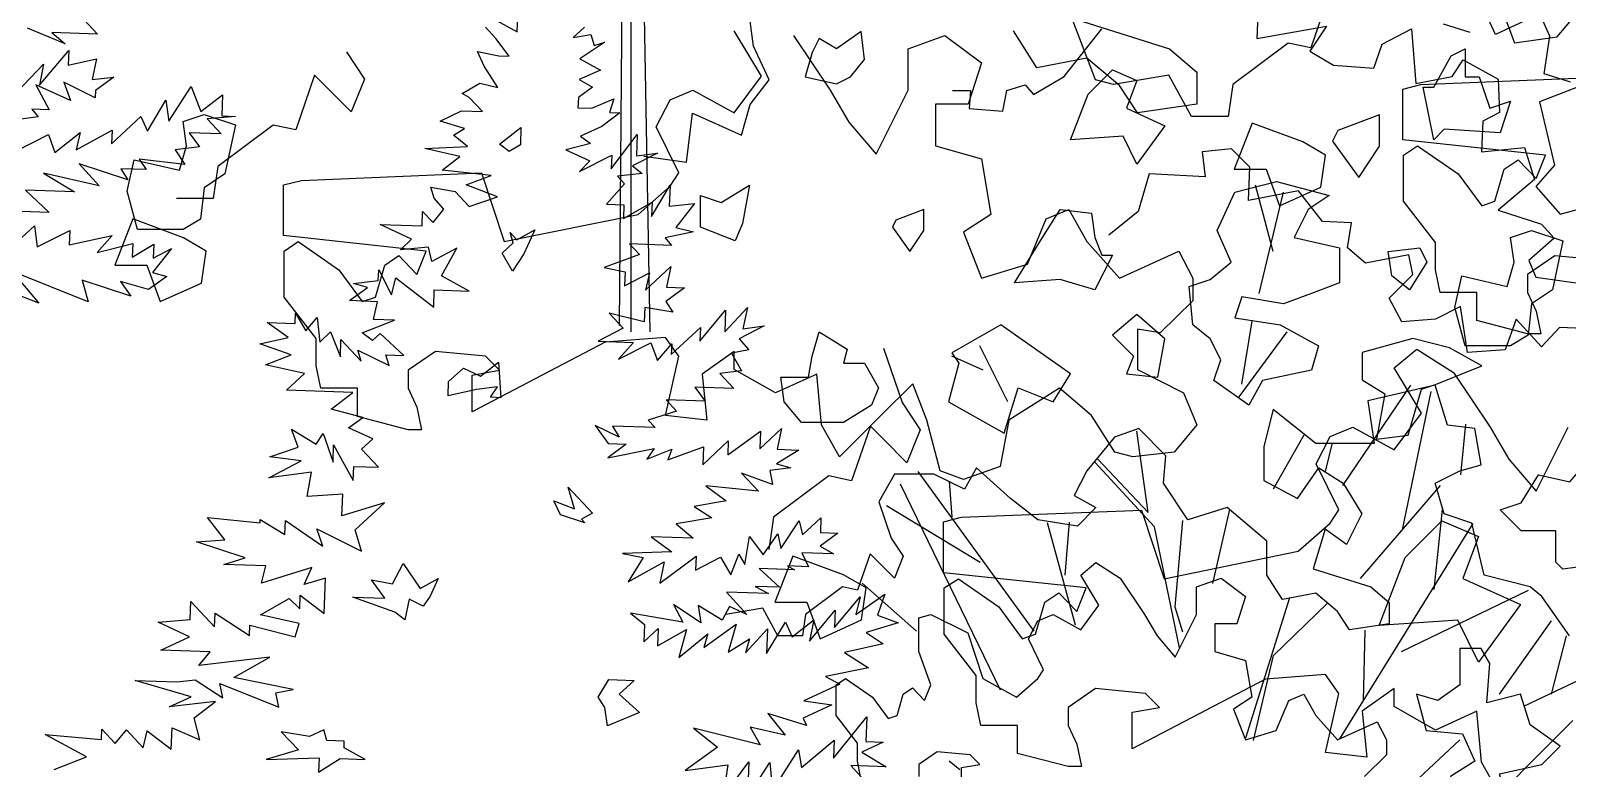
# Model space of a CAD drawing. Header units: inches. Extents: x -11 to 128, y 7 to 56.
# Drawn here: x 34.499 to 35.02, y 22.218 to 22.468 of the extents above; entities that cross this region are included whole.
import ezdxf

# ---------------------------------------------------------------- set-up
doc = ezdxf.new("R2010")
doc.units = ezdxf.units.IN
doc.header["$MEASUREMENT"] = 0
doc.layers.add('CAY', color=94, linetype='Continuous')
doc.layers.add('CAY-3', color=61, linetype='Continuous')
picture_1 = doc.add_image_def('image1.jpg', size_in_pixel=(1680, 1093))

# ---------------------------------------------------------------- blocks, each defined once
blk = doc.blocks.new('A$C76451831')
at = {"layer": 'CAY'}
for p, q in [((4335.6, 1126.7), (4331.3, 1159)), ((4901.2, 1154.7), (4910.7, 1129.1)), ((4942.9, 1133.8), (4956.7, 1149.9)), ((4347.4, 1101.2), (4335.6, 1126.7)), ((4910.7, 1129.1), (4942.9, 1133.8)), ((4984.6, 1105.9), (4929.6, 1084.7)), ((4333.2, 1082.7), (4347.4, 1101.2)), ((4326.6, 1059.5), (4333.2, 1082.7)), ((4929.6, 1084.7), (4941, 1036.7)), ((4284.9, 1039.1), (4289.6, 1076)), ((4289.6, 1076), (4326.6, 1059.5)), ((4252.7, 1043.4), (4284.9, 1039.1)), ((4941, 1036.7), (4926.8, 1020.6)), ((4728.3, 971.5), (4715.1, 1021.6)), ((4717.8, 939.8), (4736.3, 1016.3)), ((4926.8, 1020.6), (4945.3, 999.7)), ((4945.3, 999.7), (4961.8, 1004.1)), ((4704.6, 871.1), (4712.5, 918.7)), ((4701.9, 860.6), (4738.9, 910.7)), ((4527.8, 857.9), (4506.6, 900.2)), ((4509.3, 881.7), (4485.5, 892.2)), ((4781, 794.5), (4832.5, 870.4)), ((4850.9, 870.4), (4799.8, 858.6)), ((4826.2, 761), (4847.8, 865.6)), ((4860, 840.1), (4850.9, 870.4)), ((4728.3, 851.9), (4721.2, 824)), ((4760.5, 826.3), (4728.3, 851.9)), ((4799.8, 858.6), (4804.6, 826.3)), ((4626.9, 837.7), (4608.4, 831)), ((4647.3, 816.9), (4626.9, 837.7)), ((4880.8, 837.7), (4860, 840.1)), ((4870.1, 802.5), (4874.1, 840.9)), ((4885.5, 810.2), (4880.8, 837.7)), ((4608.4, 831), (4587.6, 805.5)), ((4634, 774), (4625.3, 835.7)), ((4728.6, 791.9), (4751.7, 832.8)), ((4804.6, 826.3), (4760.5, 826.3)), ((4768, 805.1), (4772.9, 825.9)), ((4595.8, 814.5), (4634, 774)), ((4645.4, 796.4), (4647.3, 816.9)), ((4721.2, 824), (4721.2, 798.4)), ((4442.1, 803.1), (4430.3, 782.3)), ((4472, 803.1), (4442.1, 803.1)), ((4547.7, 684.5), (4460.2, 805.1)), ((4495.2, 791.7), (4472, 803.1)), ((4504.2, 807.8), (4495.2, 791.7)), ((4529.8, 784.6), (4504.2, 807.8)), ((4587.6, 805.5), (4578.1, 787)), ((4638.7, 763.4), (4593.5, 812.2)), ((4746.8, 784.6), (4762.9, 807.8)), ((4762.9, 807.8), (4781.4, 796.4)), ((4850.9, 796.4), (4869.4, 805.5)), ((4869.4, 805.5), (4885.5, 810.2)), ((4522.3, 639.8), (4446.8, 795.6)), ((4485.8, 770.9), (4483.8, 797.9)), ((4663.8, 768.5), (4645.4, 796.4)), ((4721.2, 798.4), (4746.8, 784.6)), ((4781.4, 796.4), (4795.5, 773.2)), ((4794.3, 724.1), (4854.9, 794.5)), ((4857.6, 773.2), (4850.9, 796.4)), ((4430.3, 782.3), (4439.8, 754.7)), ((4507, 736.3), (4436.2, 779.1)), ((4550.6, 768.5), (4529.8, 784.6)), ((4578.1, 787), (4594.3, 777.9)), ((4580.5, 763.8), (4550.6, 768.5)), ((4571.1, 726.8), (4574.5, 766.9)), ((4594.3, 777.9), (4580.5, 763.8)), ((4659.9, 768.1), (4654, 702.8)), ((4693.7, 777.9), (4663.8, 768.5)), ((4682.7, 720.5), (4695.7, 776.4)), ((4723.6, 752.4), (4693.7, 777.9)), ((4795.5, 773.2), (4783.7, 750)), ((4850.1, 715.8), (4856.4, 776.4)), ((4878.5, 766.1), (4857.6, 773.2)), ((4579.1, 689), (4557.9, 766.3)), ((4657.5, 671.8), (4638.7, 763.4)), ((4767.6, 761.4), (4758.6, 731.5)), ((4783.7, 750), (4767.6, 761.4)), ((4778.7, 602.9), (4879.6, 765.8)), ((4887.9, 726.8), (4878.5, 766.1)), ((4439.8, 754.7), (4448.8, 741)), ((4723.6, 726.8), (4723.6, 752.4)), ((4423.7, 742.9), (4414.2, 715.4)), ((4430.3, 736.3), (4423.7, 742.9)), ((4442.1, 724.5), (4430.3, 736.3)), ((4448.8, 741), (4442.1, 724.5)), ((4458.8, 684.4), (4417.8, 720.8)), ((4735.4, 708.3), (4723.6, 726.8)), ((4758.6, 731.5), (4802.2, 717.8)), ((4922.5, 717.8), (4887.9, 726.8)), ((4402.8, 717.8), (4374.9, 696.9)), ((4414.2, 715.4), (4402.8, 717.8)), ((4707.6, 603.7), (4740.9, 709.9)), ((4760.5, 713.1), (4735.4, 708.3)), ((4777, 699.3), (4760.5, 713.1)), ((4802.2, 717.8), (4816, 706)), ((4825.4, 669), (4921.3, 715.4)), ((4931.5, 710.7), (4922.5, 717.8)), ((4952.3, 680.8), (4931.5, 710.7)), ((4342.7, 701.7), (4314.8, 696.9)), ((4354.1, 680.8), (4342.7, 701.7)), ((4374.9, 696.9), (4372.6, 680.8)), ((4654, 702.8), (4659.9, 684)), ((4728.7, 665.9), (4769.2, 705.2)), ((4786.1, 685.5), (4777, 699.3)), ((4816, 706), (4816, 689.9)), ((4816, 689.9), (4786.1, 685.5)), ((4796.7, 631.7), (4797.9, 685.1)), ((4899.3, 636.8), (4938.6, 692.2)), ((4372.6, 680.8), (4354.1, 680.8)), ((4938.6, 636.8), (4950, 680.8)), ((4713.4, 601.8), (4728.7, 665.9)), ((4917.8, 627.7), (4961.8, 648.6)), ((4834.4, 569.5), (4869.4, 602.2)), ((4491.5, 579.5), (4483.4, 586)), ((2147.3, 135.4), (2147.3, 419.7)), ((2138.3, 140.1), (2140.6, 408.3)), ((2161.5, 135.4), (2156.8, 405.9))]:
    blk.add_line(p, q, dxfattribs=at)
for points in [[(4953.2, 1099.5), (4933.2, 1105.8), (4937.4, 1134.3), (4930, 1151.2), (4896.3, 1135.4), (4884.7, 1160.7)], [(530, 749.3), (509.9, 755.6)], [(1686.3, 386.4), (1702.7, 401.7), (1707.7, 388.4), (1732.3, 403.4), (1731.9, 392.6), (1754, 415.8), (1753.4, 400), (1770, 420.7), (1769.7, 410.3), (1805.2, 427.6), (1777.4, 399.1), (1790.4, 396), (1769, 391.3), (1776.7, 377.8), (1750.1, 381.5), (1760.6, 370.2), (1733.8, 371.2), (1743.9, 360.4), (1709.5, 361.6), (1719.6, 353.1), (1691, 365)], [(1678.3, 311.9), (1703.2, 337.8), (1700, 322), (1722.2, 348), (1721.8, 337.1), (1743.2, 341.8), (1740, 326.1), (1756.3, 327.8), (1742.4, 317.8), (1742.2, 312.4), (1718.6, 324.1), (1723.6, 310.3), (1697.2, 322.1), (1707.5, 303.2), (1694.3, 303.7), (1699.1, 298), (1667.2, 293.7)], [(1682.3, 271.9), (1706.8, 284.6), (1711.8, 270.9), (1730.9, 286.1), (1727.7, 273), (1755, 287.9), (1754.6, 277.5), (1776.6, 298.1), (1781.7, 287), (1795.6, 310.5), (1797.8, 294.6), (1814.6, 320.8), (1822.1, 301.9), (1838.4, 314.5), (1837.8, 298.6), (1848.2, 298.3), (1826.8, 296.3), (1837.3, 285.1), (1813.3, 285.9), (1821.1, 275.2), (1802.5, 273.1), (1809.8, 262), (1775.5, 265.9), (1780.6, 258), (1761.6, 258.7), (1766.8, 250.4), (1730.1, 262.5), (1745.3, 245.7), (1703.1, 255.3), (1726.6, 241.3), (1689.5, 242.6), (1707.5, 225.7), (1664.9, 227.2)], [(1677, 197.7), (1696.2, 215.6), (1698.4, 199.7), (1722.9, 212), (1722.5, 201.1), (1754.9, 208.2), (1743.6, 195.4), (1770.5, 202.2), (1770.2, 191.8), (1786.4, 201.6), (1786, 191.2), (1799.9, 198.4), (1785.6, 180.3), (1796.4, 177.2), (1782.5, 167.3), (1761.4, 173.5), (1769.1, 162.3), (1732.4, 174.5), (1736.8, 158), (1679.2, 181.3), (1699.6, 157), (1654.9, 174.5)], [(3807.2, 579.8), (3831.5, 589.4), (3800.4, 606.4), (3842.9, 602.6), (3843.1, 610.3), (3853.2, 599.5), (3861.7, 609.7), (3874.4, 596.1), (3877.5, 609.1), (3895.6, 595.3), (3896.2, 611.2), (3917.2, 602.3), (3912.8, 618.8), (3929.1, 631.3), (3894, 627.1), (3910.6, 634.7), (3868.4, 647.1), (3900.1, 646), (3913.8, 647.7), (3934.6, 633.9), (3932.3, 644.8), (3976.9, 627), (3974.6, 637.9), (3987.8, 640.2), (3942.8, 649.4), (3970.1, 664.8), (3916.4, 658.5), (3924.9, 668.7), (3887.8, 670), (3909.5, 680.1), (3885.8, 691.3), (3909.9, 693.2), (3910.4, 706.8), (3928.3, 687.6), (3928.7, 698), (3954.8, 681.2), (3955.1, 688.9), (3989.2, 680), (3992.3, 690.3), (3963.1, 696.8), (3984.8, 709.2), (3992.7, 701.2), (3993, 711.6), (4011.1, 697.8), (4012.1, 724.6), (3996, 719.7), (4001.9, 732.6), (3963.9, 720.8), (3967.1, 733.8), (3935.4, 734.9), (3951.4, 739.8), (3914.7, 752), (3936, 753.5), (3923, 770.3), (3962.8, 766.2), (3962.9, 768.9), (3981.5, 757.4), (3981.9, 768.2), (4010.2, 748.6), (4005.7, 761.9), (4039.5, 744.9), (4034.6, 760.9), (4056.7, 781.5), (4024.6, 771.7), (4025.2, 788), (3998.4, 786.2), (4001.7, 804.7), (3969.4, 800.4), (3993.9, 813.1), (3970, 816.2), (3991.5, 823.6), (3986.5, 837), (4005.2, 825.9), (4010.4, 833.9), (4017.9, 812.3), (4018.3, 825.4), (4033.2, 798.2), (4033.6, 809), (4052.2, 808.4), (4039.5, 822), (4047.9, 829.8), (4029.6, 838.2), (4040.3, 846), (4016.5, 852.2), (4032.8, 864.8), (3982.6, 866.6), (3996.2, 879.2), (3966.9, 885.7), (3986.2, 893.2), (3962.5, 901.7), (3984, 906.4), (3968.1, 917.8), (3989.3, 917.1), (3989.6, 924.8), (3997.3, 911.4), (4005.8, 921.5), (4007.9, 902.9), (4015.9, 910.7), (4023.4, 891.9), (4023.8, 905), (4039.1, 888.6), (4036.7, 896.9), (4060.3, 885.2), (4057.8, 893.4), (4071.4, 892.9), (4053.4, 909.4), (4047.8, 904.2), (4039.8, 909.9), (4064.2, 919.5), (4048.4, 920), (4051.5, 933.5), (4030.3, 934.3), (4043.8, 944.2), (4033.4, 947.3), (4052.1, 949.4), (4052.4, 957.5), (4062.1, 938.6), (4065.3, 951.6), (4094, 929.3), (4094.4, 942.4), (4120.7, 941.5), (4099.8, 953.1), (4111.4, 974), (4092.5, 963.8), (4090.1, 974.8), (4068.8, 972.8), (4077.2, 980.7), (4053.6, 991.9), (4085.3, 990.8), (4085.6, 1001.7), (4093.5, 993.3), (4101.6, 1003.4), (4094.2, 1011.8), (4091.7, 1020.1), (4110.2, 1016.7), (4120.7, 1005.5), (4142.2, 1012.9), (4118.5, 1021.8), (4137.3, 1028.9), (4100.3, 1032.9), (4113.8, 1043.3), (4087.3, 1049.2), (4119.5, 1050.8), (4109, 1059.4), (4117.3, 1064.5), (4098.9, 1070.1), (4115, 1077.7), (4130.9, 1077.2), (4120.8, 1088), (4115.5, 1090.9), (4128.9, 1098.6), (4142.4, 1095.4), (4132.1, 1111.6), (4127, 1122.6), (4143.2, 1119.4), (4150.9, 1119.1), (4141, 1132.6), (4133.1, 1141)], [(4141.4, 1146.2), (4157, 1137.5), (4157.5, 1150.6)], [(4207.9, 1141.1), (4199.4, 1133.3), (4212.7, 1135.5), (4215.1, 1127.3), (4223.3, 1129.7), (4204.3, 1117.2), (4219.9, 1108.5), (4203.8, 1101.4), (4214, 1095.6), (4203.3, 1087.8), (4203, 1080.1), (4213.4, 1079.7), (4230, 1086.9), (4226.9, 1076.5), (4234.6, 1076.3), (4221.1, 1065.9), (4205, 1058.7), (4212.5, 1053), (4193.8, 1048.2), (4212, 1039.9), (4204.1, 1032), (4228.5, 1044.3), (4228.1, 1033.9), (4247.6, 1060), (4247.1, 1043.7), (4263, 1045.8), (4244.1, 1036.1), (4251.6, 1030.3), (4232.9, 1028.3), (4238.2, 1022.7), (4224.5, 1007.3), (4237.6, 1006.8), (4237.3, 996.4), (4259, 1008.8), (4258.6, 997.9), (4272.6, 1021.5), (4272, 1005.6), (4291.1, 1007.7), (4276.9, 989.6), (4290.4, 986.4), (4268.9, 981.7), (4273.7, 976.1), (4242, 977.2), (4249.5, 969.2), (4222.8, 959.3), (4238.6, 956), (4238.2, 945.6), (4257.1, 955.4), (4254, 942.3), (4273.2, 960.2), (4269.9, 944.5), (4283.5, 944), (4269.5, 933.6), (4274.7, 925.7), (4253.5, 929.2), (4253.1, 918.3), (4226.6, 924.7), (4237.1, 913.4), (4218.2, 903.7), (4244.9, 902.7), (4233.5, 890), (4258, 902.3), (4263, 889), (4273.8, 901.7), (4273.5, 893.6), (4295.6, 914.1), (4295.2, 903.7), (4314.6, 927.1), (4314, 910.8), (4331, 929.2), (4327.7, 913), (4343.6, 915.2), (4324.7, 905.4), (4332.1, 897), (4318.9, 894.7), (4326.6, 881.3), (4310.2, 879.2), (4320.7, 867.9), (4291.3, 868.9), (4299.1, 858.2), (4269.6, 859.3), (4277.5, 850.8), (4256, 843.9), (4261.2, 838.3), (4229.1, 839.4), (4234.2, 831), (4215.9, 839.8), (4225.9, 826.3), (4239.5, 825.9), (4225.5, 815.5), (4260.6, 822.4), (4254.9, 814.4), (4273.8, 821.9), (4270.8, 813.9), (4297.8, 823.8), (4297.4, 810.2), (4316.6, 828.2), (4316.2, 817.7), (4340.9, 835.5), (4340.4, 822.3), (4356.8, 837.6), (4353.5, 821.9), (4369.8, 821.3), (4353.1, 811), (4363.9, 807.9), (4348, 805.8), (4349.9, 795.3), (4326.6, 803.8), (4339.3, 790.2), (4299.5, 794.3), (4315, 782.9), (4290.8, 778.7), (4304.1, 770.1), (4277.2, 765.6), (4290, 754.7), (4258.3, 755.8), (4273.8, 744.4), (4236.6, 743), (4252.3, 740.2), (4240.8, 721.6), (4268.1, 736.9), (4264.8, 720.7), (4292.2, 741.1), (4291.9, 730.6), (4310.8, 740.4), (4318.5, 727), (4324.5, 742.7), (4329.2, 734.8), (4332.6, 756), (4343, 742), (4354, 757.9), (4356.3, 747), (4370.2, 767.8), (4372.6, 757.3), (4386.6, 770), (4386.2, 759.1), (4399.3, 758.6), (4385.9, 748.7), (4396.1, 742.9), (4372.1, 743.7), (4377.2, 733.1), (4361.3, 733.7), (4366.6, 730.8), (4339.9, 731.7), (4355.3, 717.6), (4336.8, 718.2), (4347, 712.9), (4315.3, 714), (4330.6, 697.1), (4317.6, 703), (4311.9, 692.8), (4293.7, 703.8), (4295.9, 690.6), (4275.1, 704.5), (4282.3, 691.1), (4242.7, 697.9), (4253.3, 689.4), (4252.8, 676.3), (4263.6, 686.3), (4263.1, 673.2), (4284.9, 685.6), (4279.1, 664.5), (4301.1, 682.3), (4298, 672), (4322.6, 689.7), (4316.4, 668.6), (4332.6, 678.5), (4329.6, 668.1), (4346.1, 686.1), (4345.4, 667.6), (4359.8, 691.1), (4364.9, 680), (4381.2, 693.1), (4377.9, 676.9), (4397.3, 700.2), (4396.8, 687.1), (4416.2, 710.4), (4413, 696.9), (4434.9, 712.5), (4429.3, 696.4), (4445, 690.8), (4420.7, 683.5), (4433.6, 674.9), (4404.3, 668.2), (4422.5, 656.7), (4390.1, 650.1), (4400.8, 644.3), (4373.6, 631.7), (4394.8, 628.7), (4373.2, 618.6), (4375.7, 613), (4346.5, 622.2), (4359.6, 605.9), (4333, 611.8), (4340.7, 598.4), (4290.4, 611), (4308.5, 596.8), (4283.9, 579.1), (4316.2, 583.4), (4312.6, 559.5), (4332.1, 585.5), (4331.2, 558.8), (4348, 585), (4349.9, 563.6), (4369.6, 594.7), (4371.9, 581.4), (4396.6, 601.9), (4396.1, 588.3), (4421.2, 619.6), (4420.6, 601), (4433.7, 600.6), (4417.6, 593), (4435.8, 581.9), (4409.1, 582.8), (4416.9, 574.4)], [(4416.6, 574.6), (4414.2, 586), (4414.2, 599.8), (4398.1, 620.6), (4398.1, 643.8), (4405.2, 648.6), (4425.6, 634.4), (4437.4, 618.3), (4444.1, 620.6), (4448.8, 636.8), (4455.9, 641.5), (4464.9, 632), (4469.6, 643.8), (4460.6, 669), (4460.6, 694.6), (4469.6, 696.9), (4497.6, 683.2), (4509, 648.6), (4534.5, 634.4), (4550.6, 648.6), (4554.9, 655.2), (4543.5, 678.5), (4550.6, 692.2), (4562, 696.9), (4582.9, 685.5), (4596.6, 704), (4582.9, 726.8), (4594.3, 736.3), (4612.7, 724.5), (4631.2, 696.9), (4640.6, 680.8), (4654.4, 664.7), (4670.5, 696.9), (4670.5, 717.8), (4689, 724.5), (4707.5, 710.7), (4700.8, 689.9), (4684.3, 689.9), (4684.3, 669), (4707.5, 662.3), (4712.2, 634.4), (4698.4, 625.4), (4707.5, 602.2), (4730.7, 609.2), (4740.1, 632), (4751.5, 636.8), (4760.5, 620.6), (4777, 602.2), (4806.9, 615.9), (4814, 602.2), (4814, 590.8), (4797.5, 574.6)], [(4492.8, 562.8), (4492.8, 581.3), (4506.6, 583.7), (4499.5, 590.8), (4474.4, 593.1), (4460.6, 583.7), (4460.6, 574.6)]]:
    blk.add_lwpolyline(points, dxfattribs=at)
for points in [[(4419.5, 1116.7), (4416.9, 1137.8), (4398.4, 1124.6), (4385.2, 1132.5), (4380, 1122), (4374.7, 1103.5), (4398.4, 1098.2), (4409, 1103.5)], [(4862.9, 1119.3), (4873.5, 1124.6), (4873.5, 1103.5), (4884.1, 1103.5), (4892, 1079.7), (4907.8, 1085), (4899.9, 1061.2), (4857.7, 1063.9), (4849.7, 1055.9), (4841.8, 1095.6), (4849.7, 1095.6)], [(4588.5, 1090.3), (4606.9, 1108.8), (4625.4, 1100.8), (4617.5, 1079.7), (4646.5, 1066.5), (4625.4, 1037.5), (4614.9, 1058.6), (4575.3, 1055.9)], [(3862.3, 1017), (3867.6, 1040.8), (3901.9, 1032.9), (3907.2, 1051.4), (3904.5, 1069.8), (3920.4, 1075.1), (3944.1, 1067.2), (3936.2, 1030.2), (3920.4, 1019.7), (3917.7, 995.9), (3904.5, 988), (3870.2, 988)], [(4143.6, 1052.7), (4159.9, 1065.3), (4159.5, 1052.2), (4151.1, 1047)], [(4709.9, 855.3), (4683.5, 873.8), (4688.8, 889.6), (4680.8, 905.5), (4667.6, 916), (4665, 945.1), (4680.8, 950.3), (4696.7, 963.5), (4686.1, 987.3), (4699.3, 1016.3), (4731, 1024.3), (4770.6, 1013.7), (4754.7, 1003.1), (4744.2, 982), (4778.5, 974.1), (4778.5, 947.7), (4757.4, 939.8), (4736.3, 931.9), (4704.6, 937.1), (4699.3, 921.3), (4733.6, 916), (4762.7, 900.2), (4757.4, 881.7), (4720.4, 873.8)], [(4295.5, 989.9), (4295.5, 1013.7), (4311.3, 1008.4), (4332.5, 1021.6), (4327.2, 992.6), (4321.9, 979.4)], [(4443.3, 995.2), (4440.7, 989.9), (4453.9, 971.5), (4464.4, 987.3), (4464.4, 1003.1)], [(4554.1, 982), (4567.3, 1003.1), (4591.1, 1000.5), (4593.7, 982), (4599, 968.8), (4606.9, 968.8), (4593.7, 942.4), (4567.3, 950.3), (4533, 947.7)], [(4145.7, 970.1), (4154.1, 978), (4151.7, 985.8), (4156.9, 980.2), (4170.4, 987.9), (4162, 969.6), (4153.4, 956.7)], [(4865.6, 929.2), (4870.9, 953), (4905.2, 945.1), (4910.4, 963.5), (4907.8, 982), (4923.6, 987.3), (4947.4, 979.4), (4939.5, 942.4), (4923.6, 931.9), (4921, 908.1), (4907.8, 900.2), (4873.5, 900.2)], [(4818.1, 953), (4815.4, 971.5), (4839.2, 974.1), (4844.5, 963.5), (4831.3, 942.4)], [(4641.2, 876.4), (4646.5, 905.5), (4625.4, 923.9), (4606.9, 908.1), (4622.8, 892.2), (4617.5, 879)], [(4403.7, 887), (4419.5, 887), (4430.1, 868.5), (4424.8, 855.3), (4403.7, 842.1), (4372, 842.1), (4358.8, 857.9), (4356.2, 876.4), (4377.3, 876.4), (4380, 892.2), (4385.2, 910.7), (4406.4, 897.5)], [(4562.1, 857.9), (4575.3, 879), (4522.5, 916), (4485.5, 894.9), (4490.8, 887), (4482.9, 857.9), (4525.1, 834.2), (4535.7, 868.5)], [(4144.6, 860.9), (4136.9, 861.2), (4142.2, 869.2), (4126.3, 867), (4104.8, 862.3), (4105.2, 873.2), (4116.4, 883.2), (4129.3, 877.3), (4142.8, 887.7)], [(4915.7, 781.4), (4928.9, 802.5), (4952.7, 797.2), (4965.9, 813), (4971.2, 778.7), (4992.3, 778.7), (4987, 755), (4963.2, 760.2), (4965.9, 733.8), (4947.4, 731.2), (4942.1, 736.5), (4942.1, 760.2), (4915.7, 760.2), (4899.9, 776.1)], [(4208.2, 766.2), (4189.8, 772.3), (4184.7, 782.9), (4200.4, 776.9), (4195.5, 793.4), (4213.9, 773.7), (4205.6, 769)], [(4064.6, 698.7), (4032.9, 710.2), (4056.9, 709.4), (4046.9, 723.3), (4062.7, 720.1), (4070.9, 735.6), (4083.8, 716.6), (4097.3, 724.3), (4091.3, 710.9), (4086.1, 703.4), (4075.4, 708.7), (4072.1, 693)], [(4892.2, 660), (4885.5, 671.4), (4869.4, 671.4), (4869.4, 643.8), (4852.9, 632), (4836.8, 636.8), (4843.9, 609.2), (4871.4, 606.9), (4880.8, 586), (4862.3, 574.6), (4862.3, 553.8), (4871.4, 544.4), (4894.6, 533), (4906.4, 551.4), (4899.3, 576.6), (4931.5, 583.7), (4945.3, 597.4), (4922.5, 613.6), (4915.4, 636.8), (4889.8, 630.1)], [(4223.4, 626.6), (4218.2, 634.5), (4226.4, 647.8), (4245.4, 647.1), (4234.2, 636.7), (4249.6, 623), (4225.2, 612.9)], [(4013.2, 601.7), (4010.8, 609.9), (4000.2, 604.8), (3978.6, 608.3), (3991.7, 594.7), (3967.4, 587.4), (4007.3, 588.7), (4006.9, 577.9), (4023.2, 588.2), (4042.2, 587.5), (4026.2, 596.2), (4026.3, 601.2)], [(1809, 206.5), (1770.6, 220.7), (1757.1, 185.9), (1781.3, 185.9), (1791.3, 158.2), (1822.5, 172.3), (1826.1, 196.5)]]:
    blk.add_lwpolyline(points, close=True, dxfattribs=at)
at = {"layer": 'CAY-3'}
for p, q in [((86.7, 510.8), (100.8, 469.5)), ((472.7, 495.7), (489.8, 509.9)), ((489.8, 509.9), (517.5, 492.2)), ((493.3, 461.5), (472.7, 495.7)), ((517.5, 492.2), (545.2, 450.9)), ((100.8, 469.5), (114.4, 448.9)), ((472.7, 433.8), (493.3, 461.5)), ((76.8, 451.7), (62.5, 410.5)), ((86.7, 441.8), (76.8, 451.7)), ((104.4, 424.1), (86.7, 441.8)), ((114.4, 448.9), (104.4, 424.1)), ((413.7, 423.2), (424.3, 443.8)), ((424.3, 443.8), (441.4, 450.9)), ((441.4, 450.9), (472.7, 433.8)), ((545.2, 450.9), (559.3, 426.7)), ((580, 402.5), (604.1, 450.9)), ((430.8, 388.4), (413.7, 423.2)), ((559.3, 426.7), (580, 402.5)), ((45.4, 414.1), (3.5, 382.8)), ((62.5, 410.5), (45.4, 414.1)), ((145.6, 382.8), (281.8, 388.3)), ((281.8, 388.3), (298.9, 336.4)), ((424.3, 378.3), (430.8, 388.4)), ((2675.1, 391.3), (2660.8, 350.1)), ((3.5, 382.8), (0, 358.6)), ((132.1, 379.3), (145.6, 382.8)), ((132.1, 340.9), (132.1, 379.3)), ((400.1, 357.1), (424.3, 378.3)), ((2245.7, 328.6), (2225, 362.9)), ((2453.8, 335.1), (2436.1, 362.9)), ((2498.1, 326), (2481, 370.8)), ((2488.6, 369.9), (2554, 349.3)), ((298.9, 336.4), (400.1, 357.1)), ((2269.8, 359.3), (2297.6, 318)), ((2356.5, 349.3), (2384.2, 359.3)), ((2356.5, 318), (2356.5, 349.3)), ((2384.2, 359.3), (2411.9, 338.7)), ((2554, 349.3), (2574.7, 331.6)), ((2643.7, 353.7), (2601.9, 322.4)), ((2660.8, 350.1), (2643.7, 353.7)), ((240, 329.4), (132.1, 340.9)), ((1932.1, 347.2), (1945.6, 326.5)), ((2411.9, 338.7), (2401.9, 307.4)), ((2491.5, 342.2), (2453.8, 335.1)), ((2516.3, 321.6), (2491.5, 342.2)), ((132.7, 329.4), (143.3, 336.4)), ((132.7, 294.5), (132.7, 329.4)), ((143.3, 336.4), (173.9, 315.2)), ((208.7, 318.7), (219.3, 325.8)), ((219.3, 325.8), (232.9, 311.7)), ((232.9, 311.7), (240, 329.4)), ((1908, 329.4), (1893.8, 288.2)), ((1917.9, 319.4), (1908, 329.4)), ((1945.6, 326.5), (1935.6, 301.8)), ((2225, 300.9), (2245.7, 328.6)), ((2511.7, 322.4), (2498.1, 326)), ((2553.5, 329.5), (2511.7, 322.4)), ((2570.6, 298.2), (2553.5, 329.5)), ((2574.7, 331.6), (2574.7, 307.4)), ((2744, 322.4), (2880.2, 328)), ((173.9, 315.2), (191.6, 291)), ((201.6, 294.5), (208.7, 318.7)), ((1935.6, 301.8), (1917.9, 319.4)), ((2176.7, 310.9), (2193.8, 318)), ((2193.8, 318), (2225, 300.9)), ((2297.6, 318), (2311.7, 293.8)), ((2332.3, 269.7), (2356.5, 318)), ((2529.9, 300.9), (2516.3, 321.6)), ((2601.9, 322.4), (2598.3, 298.2)), ((2730.4, 318.9), (2744, 322.4)), ((2730.4, 280.5), (2730.4, 318.9)), ((2166.1, 290.3), (2176.7, 310.9)), ((2377.2, 307.4), (2377.2, 276.1)), ((2401.9, 307.4), (2377.2, 307.4)), ((2574.7, 307.4), (2529.9, 300.9)), ((156.8, 263.3), (132.7, 294.5)), ((191.6, 291), (201.6, 294.5)), ((1876.7, 291.7), (1834.8, 260.5)), ((1893.8, 288.2), (1876.7, 291.7)), ((2311.7, 293.8), (2332.3, 269.7)), ((2598.3, 298.2), (2570.6, 298.2)), ((2183.2, 255.5), (2166.1, 290.3)), ((2838.3, 269), (2730.4, 280.5)), ((2377.2, 276.1), (2411.9, 266.1)), ((2731, 269), (2741.6, 276)), ((2731, 234.2), (2731, 269)), ((2741.6, 276), (2772.3, 254.8)), ((2831.2, 251.3), (2838.3, 269)), ((156.8, 242.6), (156.8, 263.3)), ((375.4, 260.4), (274.7, 207.8)), ((420.8, 263.9), (375.4, 260.4)), ((430.8, 249.7), (420.8, 263.9)), ((1834.8, 260.5), (1831.3, 236.3)), ((1898, 249.9), (2034.2, 255.5)), ((2034.2, 255.5), (2051.3, 203.6)), ((2176.7, 245.5), (2183.2, 255.5)), ((2411.9, 266.1), (2419, 224.2)), ((2800, 234.2), (2807.1, 258.3)), ((2807.1, 258.3), (2817.7, 265.4)), ((2817.7, 265.4), (2831.2, 251.3)), ((247, 253.3), (226.4, 239.1)), ((284.8, 249.7), (247, 253.3)), ((295.4, 239.1), (284.8, 249.7)), ((420.8, 204.9), (430.8, 249.7)), ((472.7, 253.3), (448.5, 236.2)), ((472.7, 239.7), (472.7, 253.3)), ((1884.4, 246.4), (1898, 249.9)), ((1884.4, 208.1), (1884.4, 246.4)), ((2152.5, 224.2), (2176.7, 245.5)), ((2772.3, 254.8), (2790, 230.6)), ((160.4, 225.5), (156.8, 242.6)), ((226.4, 239.1), (226.4, 225.5)), ((274.7, 235.6), (295.4, 239.1)), ((274.7, 207.8), (274.7, 235.6)), ((448.5, 236.2), (452, 201.4)), ((503.9, 222), (472.7, 239.7)), ((535.2, 236.2), (503.9, 222)), ((538.7, 197.8), (535.2, 236.2)), ((1831.3, 236.3), (1803.5, 236.3)), ((2755.2, 202.9), (2731, 234.2)), ((2790, 230.6), (2800, 234.2)), ((188.1, 225.5), (160.4, 225.5)), ((188.1, 204.3), (188.1, 225.5)), ((226.4, 225.5), (232.9, 211.4)), ((607.7, 229.1), (583.5, 204.9)), ((2051.3, 203.6), (2152.5, 224.2)), ((2419, 224.2), (2398.4, 210.7)), ((2446.7, 186.5), (2460.9, 220.7)), ((2460.9, 220.7), (2478, 227.8)), ((2478, 227.8), (2491.5, 203.6)), ((232.9, 211.4), (236.4, 194.3)), ((2398.4, 210.7), (2411.9, 175.9)), ((226.4, 194.3), (188.1, 204.3)), ((452, 201.4), (420.8, 204.9)), ((552.3, 173.6), (538.7, 197.8)), ((583.5, 204.9), (552.3, 173.6)), ((1992.3, 196.5), (1884.4, 208.1)), ((1885, 196.5), (1895.6, 203.6)), ((1895.6, 203.6), (1926.3, 182.3)), ((2491.5, 203.6), (2516.3, 175.9)), ((2755.2, 182.3), (2755.2, 202.9)), ((236.4, 194.3), (226.4, 194.3)), ((1885, 161.7), (1885, 196.5)), ((1954, 161.7), (1961.1, 185.9)), ((1961.1, 185.9), (1971.7, 193)), ((1971.7, 193), (1985.3, 178.8)), ((1985.3, 178.8), (1992.3, 196.5)), ((2411.9, 175.9), (2446.7, 186.5)), ((2516.3, 175.9), (2561.1, 196.5)), ((2561.1, 196.5), (2571.7, 175.9)), ((2845.4, 192.9), (2824.7, 178.7)), ((2883.1, 189.3), (2845.4, 192.9)), ((1926.3, 182.3), (1944, 158.2)), ((2571.7, 175.9), (2571.7, 158.8)), ((2758.7, 165.1), (2755.2, 182.3)), ((2824.7, 178.7), (2824.7, 165.1)), ((2786.4, 165.1), (2758.7, 165.1)), ((2786.4, 143.9), (2786.4, 165.1)), ((2824.7, 165.1), (2831.2, 151)), ((1909.2, 130.4), (1885, 161.7)), ((1944, 158.2), (1954, 161.7)), ((2571.7, 158.8), (2547, 134.6)), ((2831.2, 151), (2834.8, 133.9)), ((2824.7, 133.9), (2786.4, 143.9)), ((1909.2, 109.8), (1909.2, 130.4)), ((2173.1, 131), (2127.7, 127.5)), ((2183.2, 116.9), (2173.1, 131)), ((2529.9, 137.5), (2529.9, 106.9)), ((2547, 134.6), (2529.9, 137.5)), ((2834.8, 133.9), (2824.7, 133.9)), ((1999.4, 120.4), (1978.8, 106.3)), ((2037.1, 116.9), (1999.4, 120.4)), ((2127.7, 127.5), (2027.1, 75)), ((2047.8, 106.3), (2037.1, 116.9)), ((2173.1, 72.1), (2183.2, 116.9)), ((2225, 120.4), (2200.9, 103.3)), ((2225, 106.9), (2225, 120.4)), ((1912.7, 92.7), (1909.2, 109.8)), ((1978.8, 106.3), (1978.8, 92.7)), ((2027.1, 102.7), (2047.8, 106.3)), ((2256.3, 89.2), (2225, 106.9)), ((2529.9, 106.9), (2564.7, 89.2)), ((2027.1, 75), (2027.1, 102.7)), ((2200.9, 103.3), (2204.4, 68.5)), ((2287.5, 103.3), (2256.3, 89.2)), ((2291.1, 65), (2287.5, 103.3)), ((2360.1, 96.2), (2335.9, 72.1)), ((2370.7, 68.5), (2360.1, 96.2)), ((1940.4, 92.7), (1912.7, 92.7)), ((1940.4, 71.5), (1940.4, 92.7)), ((1978.8, 92.7), (1985.3, 78.5)), ((2470.9, 92.7), (2432.6, 68.5)), ((2495.1, 72.1), (2470.9, 92.7)), ((2564.7, 89.2), (2574.7, 65)), ((1978.8, 61.4), (1940.4, 71.5)), ((1985.3, 78.5), (1988.8, 61.4)), ((2204.4, 68.5), (2173.1, 72.1)), ((2335.9, 72.1), (2304.6, 40.8)), ((2512.8, 44.3), (2495.1, 72.1)), ((1988.8, 61.4), (1978.8, 61.4)), ((2304.6, 40.8), (2291.1, 65)), ((2380.7, 30.2), (2370.7, 68.5)), ((2432.6, 68.5), (2426.1, 33.7)), ((2574.7, 65), (2557.6, 44.3)), ((2526.3, 40.8), (2512.8, 44.3)), ((2557.6, 44.3), (2526.3, 40.8)), ((2398.4, 23.7), (2380.7, 30.2)), ((2426.1, 33.7), (2398.4, 23.7))]:
    blk.add_line(p, q, dxfattribs=at)
for points in [[(138.9, 705.6), (152.6, 705.6), (151.5, 691.9), (176.9, 689.8), (180, 705.6), (193.7, 709.9), (200.1, 702.5), (223.3, 716.2), (251.7, 752)], [(370.9, 792.1), (368.8, 744.7), (421.5, 754.2), (408.9, 735.2), (426.8, 724.6), (457.4, 722.5), (463.7, 740.4), (485.9, 752), (489, 710.9), (516.5, 716.2), (524.9, 728.8), (551.3, 714.1), (552.3, 688.8), (539.7, 682.4), (538.6, 659.2), (571.3, 662.4), (578.7, 638.1), (551.3, 614.9), (584, 604.4), (593.5, 593.8), (574.5, 577), (579.7, 564.3), (610.3, 560.1)], [(621.9, 525.3), (597.7, 526.3), (584, 511.6), (565, 532.7), (556.5, 509.5), (528.1, 507.4), (522.8, 542.2), (503.8, 532.7), (478.5, 530.6), (469, 548.5), (486.9, 566.4), (483.8, 581.2), (451.1, 574.9), (437.4, 586.5), (440.5, 605.4), (418.4, 606.5), (400.5, 629.7), (362.5, 622.3), (363.5, 647.6), (349.8, 661.3), (327.7, 659.2), (329.8, 640.3), (287.6, 642.4), (279.2, 613.9), (257, 596)]]:
    blk.add_lwpolyline(points, dxfattribs=at)
for points in [[(430.1, 675.3), (426.1, 667.3), (445.9, 639.6), (461.7, 663.4), (461.7, 687.1)], [(481.1, 352.5), (508.8, 380.2), (536.5, 368.3), (524.6, 336.6), (568.2, 316.8), (536.5, 273.3), (520.7, 305), (461.3, 301)], [(56.6, 339.4), (18.3, 353.5), (4.7, 318.7), (28.9, 318.7), (38.9, 291), (70.2, 305.2), (73.7, 329.4)], [(2654.9, 279), (2616.6, 293.2), (2603, 258.3), (2627.2, 258.3), (2637.2, 230.6), (2668.5, 244.8), (2672, 269)], [(2765.8, 123.3), (2738.1, 130.3), (2699.7, 119.7), (2699.7, 99.1), (2716.8, 88.5), (2710.4, 54.3), (2734.5, 57.2), (2744.6, 92), (2755.2, 95.5), (2790, 109.7)]]:
    blk.add_lwpolyline(points, close=True, dxfattribs=at)

msp = doc.modelspace()

# ---------------------------------------------------------------- block references
at = {"layer": 'CAY', "xscale": 0.0004489089019145984, "yscale": 0.0004489089019145984, "zscale": 0.0004489089019145984}
for p in [(33.73839, 22.30535), (34.74897, 22.13133), (32.7975, 21.9573)]:
    msp.add_blockref('A$C76451831', p, dxfattribs=at)

# ---------------------------------------------------------------- pictures from other files: only their frames are drawn
image = msp.add_image(picture_1, insert=(12.49661, 7.37723), size_in_units=(74.4025, 48.40591))
image.dxf.flags = 6

doc.saveas('drawing.dxf')
